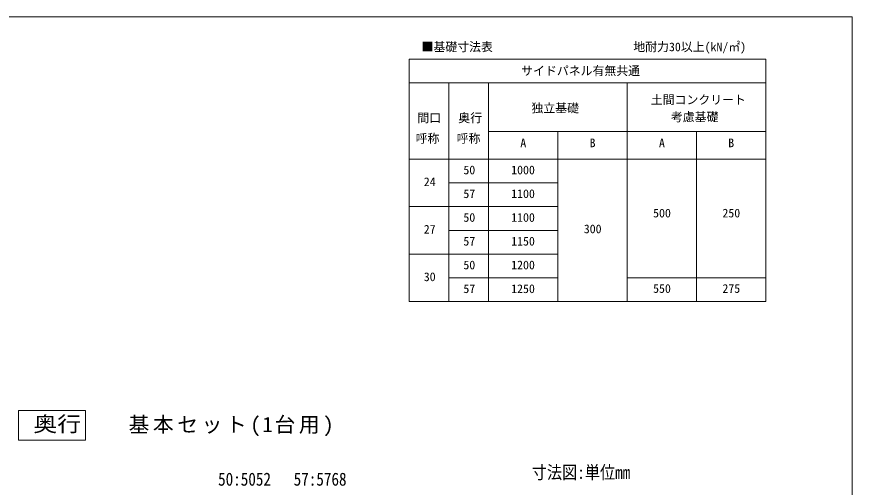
# Model space of a CAD drawing. Units: millimetres at full size, sheet at 1:30; details may follow other scales. Extents: x -8385 to 8479, y -5853 to 5787.
# Drawn here: x -383 to 8055, y 1032 to 5787 of the extents above; entities that cross this region are included whole.
import ezdxf
from ezdxf.enums import TextEntityAlignment as Align

# ---------------------------------------------------------------- set-up
doc = ezdxf.new("R2010")
doc.units = ezdxf.units.MM
doc.header["$LTSCALE"] = 30
for name, color, linetype, lineweight in [('0-6_OTH_LINE', 7, 'Continuous', 9), ('0-A_寸法', 6, 'Continuous', 9), ('F-0_240', 7, 'Continuous', 9)]:
    doc.layers.add(name, color=color, linetype=linetype, lineweight=lineweight)
doc.styles.add('ＭＳ ゴシック', font='')
doc.styles.get('ＭＳ ゴシック').set_extended_font_data('MS Gothic')

msp = doc.modelspace()

# ---------------------------------------------------------------- linework, layer by layer
at = {"layer": '0-6_OTH_LINE', "lineweight": 18}
for p, q in [((3581.18, 5357.71), (3581.18, 2908.36)), ((3581.18, 5357.71), (7181.18, 5357.71)), ((3581.18, 5117.71), (7181.18, 5117.71)), ((4381.18, 5117.71), (4381.18, 2908.36)), ((4381.18, 4628.69), (7181.18, 4628.69)), ((3581.18, 4348.36), (7181.18, 4348.36)), ((3981.18, 4108.36), (5081.18, 4108.36)), ((3581.18, 3868.36), (5081.18, 3868.36)), ((3981.18, 3628.36), (5081.18, 3628.36)), ((3581.18, 3388.36), (5081.18, 3388.36)), ((3981.18, 3148.36), (5081.18, 3148.36)), ((5781.18, 3148.36), (7181.18, 3148.36)), ((3581.18, 2908.36), (7181.18, 2908.36))]:
    msp.add_line(p, q, dxfattribs=at)
at = {"layer": '0-6_OTH_LINE'}
for p, q in [((7181.18, 5357.71), (7181.18, 2908.36)), ((3981.18, 5117.71), (3981.18, 2908.36)), ((4381.18, 5117.71), (4381.18, 2908.36)), ((5781.18, 5117.71), (5781.18, 2908.36)), ((5081.18, 4628.69), (5081.18, 2908.36)), ((6481.18, 4628.69), (6481.18, 2908.36))]:
    msp.add_line(p, q, dxfattribs=at)
at = {"layer": '0-6_OTH_LINE', "color": 3}
msp.add_lwpolyline([(-363.94, 1808.66), (312.47, 1808.66), (312.47, 1509.16), (-363.94, 1509.16)], close=True, dxfattribs=at)
at = {"layer": 'F-0_240', "color": 5}
for p, q in [((-8385.45, 5787.34), (8054.55, 5787.34)), ((8054.55, 5787.34), (8054.55, -5852.66))]:
    msp.add_line(p, q, dxfattribs=at)

# ---------------------------------------------------------------- texts
at = {"layer": '0-6_OTH_LINE', "style": 'ＭＳ ゴシック'}
for s, p in [('■基礎寸法表', (3705.35, 5411.84)), ('地耐力30以上(kN/㎡)', (5843.52, 5411.84)), ('サイドパネル有無共通', (4711.24, 5169.54)), ('土間コンクリート', (6020.35, 4877.16)), ('独立基礎', (4814.72, 4793.59)), ('間口', (3662.14, 4693.81)), ('奥行', (4075.88, 4693.81)), ('考慮基礎', (6222.83, 4703.69)), ('呼称', (3645.32, 4486.11)), ('呼称', (4059.06, 4486.11)), ('A', (4702.21, 4441.96)), ('B', (5401.87, 4441.96)), ('A', (6102.21, 4441.96)), ('B', (6801.87, 4441.96)), ('50', (4127.45, 4168.36)), ('1000', (4609.92, 4168.36)), ('24', (3727.45, 4048.7)), ('57', (4127.45, 3928.36)), ('1100', (4609.92, 3928.36)), ('50', (4127.45, 3688.36)), ('1100', (4609.92, 3688.36)), ('500', (6043.2, 3732.8)), ('250', (6743.2, 3732.8)), ('27', (3727.45, 3568.7)), ('300', (5343.2, 3572.73)), ('57', (4127.45, 3448.36)), ('1150', (4609.92, 3448.36)), ('50', (4127.45, 3208.36)), ('1200', (4609.92, 3208.36)), ('30', (3727.45, 3088.7)), ('57', (4127.45, 2968.36)), ('1250', (4609.92, 2968.36)), ('550', (6043.2, 2970.48)), ('275', (6743.2, 2970.48))]:
    msp.add_text(s, height=87.98, dxfattribs=at).set_placement(p, align=Align.BOTTOM_LEFT)
at = {"layer": '0-6_OTH_LINE', "color": 2, "style": 'ＭＳ ゴシック', "width": 1.15}
msp.add_text('奥行', height=154, dxfattribs=at).set_placement((-215.45, 1548.28), align=Align.BOTTOM_LEFT)
at = {"layer": '0-6_OTH_LINE', "style": 'ＭＳ ゴシック', "width": 0.85}
msp.add_text('寸法図:単位mm', height=132, dxfattribs=at).set_placement((4817.97, 1077.58), align=Align.BOTTOM_LEFT)
at = {"layer": '0-6_OTH_LINE', "color": 2, "insert": (746.55, 1548.28), "char_height": 154, "attachment_point": 7, "style": 'ＭＳ ゴシック'}
msp.add_mtext('\\T1.17;基本セット(1台用)', dxfattribs=at)
at = {"layer": '0-A_寸法', "color": 7, "style": 'ＭＳ ゴシック', "width": 0.85}
msp.add_text('50:5052   57:5768', height=132, dxfattribs=at).set_placement((1650.3, 1008.89), align=Align.BOTTOM_LEFT)

doc.saveas('drawing.dxf')
